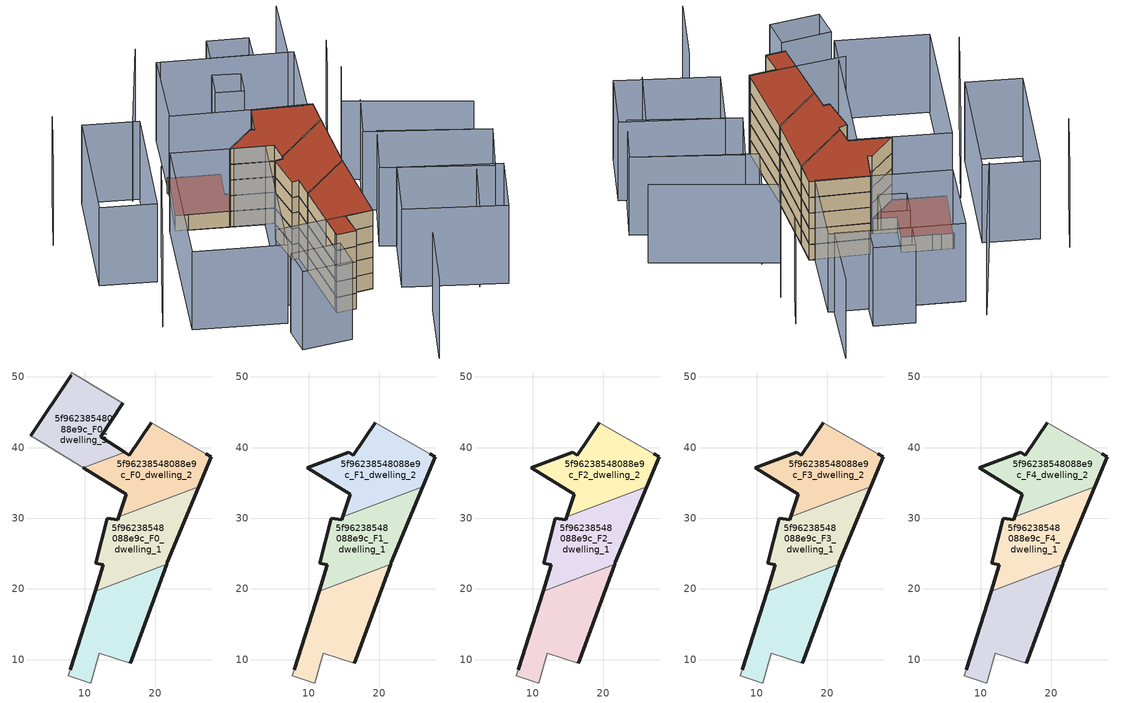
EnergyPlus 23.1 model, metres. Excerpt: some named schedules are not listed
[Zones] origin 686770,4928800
5f96238548088e9c_F0_dwelling_0
 floor ground (EU_floor_Construction): 16.47,9.49 16.65,9.99 21.59,23.48 11.48,19.71 7.92,8.53 7.66,7.75 10.86,6.69 12.07,10.88 z0
 wall outside (EU_wall_Construction): 7.92,8.53 11.48,19.71 / 21.59,23.48 16.65,9.99 16.47,9.49 z0:3
 wall adiabatic (EU_wall_Construction): 16.47,9.49 12.07,10.88 10.86,6.69 7.66,7.75 7.92,8.53 z0:3
 wall to 5f96238548088e9c_F0_dwelling_1 (EU_wall_Construction): 11.48,19.71 21.59,23.48 z0:3
5f96238548088e9c_F0_dwelling_1
 floor ground (EU_floor_Construction): 21.59,23.48 21.69,23.76 26.15,34.45 14.83,30.22 14.69,29.78 13.17,30.03 11.59,23.65 12.65,23.39 11.48,19.71 z0
 wall outside (EU_wall_Construction): 26.15,34.45 21.69,23.76 21.59,23.48 / 11.48,19.71 12.65,23.39 11.59,23.65 13.17,30.03 14.69,29.78 14.83,30.22 z0:3
 wall to 5f96238548088e9c_F0_dwelling_2 (EU_wall_Construction): 14.83,30.22 26.15,34.45 z0:3
5f96238548088e9c_F0_dwelling_2
 floor ground (EU_floor_Construction): 26.15,34.45 27.92,38.69 27.11,39.15 19.38,43.51 16.31,38.9 15.66,39.32 9.79,37.12 15.85,33.42 14.83,30.22 z0
 wall outside (EU_wall_Construction): 14.83,30.22 15.85,33.42 9.79,37.12 / 15.66,39.32 16.31,38.9 19.38,43.51 / 27.11,39.15 27.92,38.69 26.15,34.45 z0:3
 wall adiabatic (EU_wall_Construction): 19.38,43.51 27.11,39.15 z0:3
 wall to 5f96238548088e9c_F0_dwelling_3 (EU_wall_Construction): 9.79,37.12 15.66,39.32 z0:3
5f96238548088e9c_F0_dwelling_3
 floor ground (EU_floor_Construction): 15.66,39.32 12.27,41.51 15.35,46.27 11.14,48.83 9.83,49.63 8.31,50.55 8.07,50.7 8.08,50.22 2.34,41.67 4.1,40.6 9.79,37.12 z0
 wall outside (EU_wall_Construction): 15.35,46.27 12.27,41.51 15.66,39.32 / 2.34,41.67 8.08,50.22 z0:3
 wall adiabatic (EU_wall_Construction): 8.08,50.22 8.07,50.7 8.31,50.55 9.83,49.63 11.14,48.83 15.35,46.27 / 9.79,37.12 4.1,40.6 2.34,41.67 z0:3
 roof outside (EU_roof_Construction): 15.35,46.27 12.27,41.51 15.66,39.32 9.79,37.12 4.1,40.6 2.34,41.67 8.08,50.22 8.07,50.7 8.31,50.55 9.83,49.63 11.14,48.83 z3
5f96238548088e9c_F1_dwelling_0
 floor to 5f96238548088e9c_F0_dwelling_0 (EU_floor_Construction): 16.47,9.49 16.65,9.99 21.59,23.48 11.48,19.71 7.92,8.53 7.66,7.75 10.86,6.69 12.07,10.88 z3
 wall outside (EU_wall_Construction): 7.92,8.53 11.48,19.71 / 21.59,23.48 16.65,9.99 16.47,9.49 z3:6
 wall adiabatic (EU_wall_Construction): 16.47,9.49 12.07,10.88 10.86,6.69 7.66,7.75 7.92,8.53 z3:6
 wall to 5f96238548088e9c_F1_dwelling_1 (EU_wall_Construction): 11.48,19.71 21.59,23.48 z3:6
5f96238548088e9c_F1_dwelling_1
 floor to 5f96238548088e9c_F0_dwelling_1 (EU_floor_Construction): 21.59,23.48 21.69,23.76 26.15,34.45 14.83,30.22 14.69,29.78 13.17,30.03 11.59,23.65 12.65,23.39 11.48,19.71 z3
 wall outside (EU_wall_Construction): 26.15,34.45 21.69,23.76 21.59,23.48 / 11.48,19.71 12.65,23.39 11.59,23.65 13.17,30.03 14.69,29.78 14.83,30.22 z3:6
 wall to 5f96238548088e9c_F1_dwelling_2 (EU_wall_Construction): 14.83,30.22 26.15,34.45 z3:6
5f96238548088e9c_F1_dwelling_2
 floor to 5f96238548088e9c_F0_dwelling_2 (EU_floor_Construction): 26.15,34.45 27.92,38.69 27.11,39.15 19.38,43.51 16.31,38.9 15.66,39.32 9.79,37.12 15.85,33.42 14.83,30.22 z3
 wall outside (EU_wall_Construction): 14.83,30.22 15.85,33.42 9.79,37.12 15.66,39.32 16.31,38.9 19.38,43.51 / 27.11,39.15 27.92,38.69 26.15,34.45 z3:6
 wall adiabatic (EU_wall_Construction): 19.38,43.51 27.11,39.15 z3:6
5f96238548088e9c_F2_dwelling_0
 floor to 5f96238548088e9c_F1_dwelling_0 (EU_floor_Construction): 16.47,9.49 16.65,9.99 21.59,23.48 11.48,19.71 7.92,8.53 7.66,7.75 10.86,6.69 12.07,10.88 z6
 wall outside (EU_wall_Construction): 7.92,8.53 11.48,19.71 / 21.59,23.48 16.65,9.99 16.47,9.49 z6:9
 wall adiabatic (EU_wall_Construction): 16.47,9.49 12.07,10.88 10.86,6.69 7.66,7.75 7.92,8.53 z6:9
 wall to 5f96238548088e9c_F2_dwelling_1 (EU_wall_Construction): 11.48,19.71 21.59,23.48 z6:9
5f96238548088e9c_F2_dwelling_1
 floor to 5f96238548088e9c_F1_dwelling_1 (EU_floor_Construction): 21.59,23.48 21.69,23.76 26.15,34.45 14.83,30.22 14.69,29.78 13.17,30.03 11.59,23.65 12.65,23.39 11.48,19.71 z6
 wall outside (EU_wall_Construction): 26.15,34.45 21.69,23.76 21.59,23.48 / 11.48,19.71 12.65,23.39 11.59,23.65 13.17,30.03 14.69,29.78 14.83,30.22 z6:9
 wall to 5f96238548088e9c_F2_dwelling_2 (EU_wall_Construction): 14.83,30.22 26.15,34.45 z6:9
5f96238548088e9c_F2_dwelling_2
 floor to 5f96238548088e9c_F1_dwelling_2 (EU_floor_Construction): 26.15,34.45 27.92,38.69 27.11,39.15 19.38,43.51 16.31,38.9 15.66,39.32 9.79,37.12 15.85,33.42 14.83,30.22 z6
 wall outside (EU_wall_Construction): 14.83,30.22 15.85,33.42 9.79,37.12 15.66,39.32 16.31,38.9 19.38,43.51 / 27.11,39.15 27.92,38.69 26.15,34.45 z6:9
 wall adiabatic (EU_wall_Construction): 19.38,43.51 27.11,39.15 z6:9
5f96238548088e9c_F3_dwelling_0
 floor to 5f96238548088e9c_F2_dwelling_0 (EU_floor_Construction): 16.47,9.49 16.65,9.99 21.59,23.48 11.48,19.71 7.92,8.53 7.66,7.75 10.86,6.69 12.07,10.88 z9
 wall outside (EU_wall_Construction): 7.92,8.53 11.48,19.71 / 21.59,23.48 16.65,9.99 16.47,9.49 z9:12
 wall adiabatic (EU_wall_Construction): 16.47,9.49 12.07,10.88 10.86,6.69 7.66,7.75 7.92,8.53 z9:12
 wall to 5f96238548088e9c_F3_dwelling_1 (EU_wall_Construction): 11.48,19.71 21.59,23.48 z9:12
5f96238548088e9c_F3_dwelling_1
 floor to 5f96238548088e9c_F2_dwelling_1 (EU_floor_Construction): 21.59,23.48 21.69,23.76 26.15,34.45 14.83,30.22 14.69,29.78 13.17,30.03 11.59,23.65 12.65,23.39 11.48,19.71 z9
 wall outside (EU_wall_Construction): 26.15,34.45 21.69,23.76 21.59,23.48 / 11.48,19.71 12.65,23.39 11.59,23.65 13.17,30.03 14.69,29.78 14.83,30.22 z9:12
 wall to 5f96238548088e9c_F3_dwelling_2 (EU_wall_Construction): 14.83,30.22 26.15,34.45 z9:12
5f96238548088e9c_F3_dwelling_2
 floor to 5f96238548088e9c_F2_dwelling_2 (EU_floor_Construction): 26.15,34.45 27.92,38.69 27.11,39.15 19.38,43.51 16.31,38.9 15.66,39.32 9.79,37.12 15.85,33.42 14.83,30.22 z9
 wall outside (EU_wall_Construction): 14.83,30.22 15.85,33.42 9.79,37.12 15.66,39.32 16.31,38.9 19.38,43.51 / 27.11,39.15 27.92,38.69 26.15,34.45 z9:12
 wall adiabatic (EU_wall_Construction): 19.38,43.51 27.11,39.15 z9:12
5f96238548088e9c_F4_dwelling_0
 floor to 5f96238548088e9c_F3_dwelling_0 (EU_floor_Construction): 16.47,9.49 16.65,9.99 21.59,23.48 11.48,19.71 7.92,8.53 7.66,7.75 10.86,6.69 12.07,10.88 z12
 wall outside (EU_wall_Construction): 7.92,8.53 11.48,19.71 / 21.59,23.48 16.65,9.99 16.47,9.49 z12:15
 wall adiabatic (EU_wall_Construction): 16.47,9.49 12.07,10.88 10.86,6.69 7.66,7.75 7.92,8.53 z12:15
 wall to 5f96238548088e9c_F4_dwelling_1 (EU_wall_Construction): 11.48,19.71 21.59,23.48 z12:15
 roof outside (EU_roof_Construction): 21.59,23.48 16.65,9.99 16.47,9.49 12.07,10.88 10.86,6.69 7.66,7.75 7.92,8.53 11.48,19.71 z15
5f96238548088e9c_F4_dwelling_1
 floor to 5f96238548088e9c_F3_dwelling_1 (EU_floor_Construction): 21.59,23.48 21.69,23.76 26.15,34.45 14.83,30.22 14.69,29.78 13.17,30.03 11.59,23.65 12.65,23.39 11.48,19.71 z12
 wall outside (EU_wall_Construction): 26.15,34.45 21.69,23.76 21.59,23.48 / 11.48,19.71 12.65,23.39 11.59,23.65 13.17,30.03 14.69,29.78 14.83,30.22 z12:15
 wall to 5f96238548088e9c_F4_dwelling_2 (EU_wall_Construction): 14.83,30.22 26.15,34.45 z12:15
 roof outside (EU_roof_Construction): 26.15,34.45 21.69,23.76 21.59,23.48 11.48,19.71 12.65,23.39 11.59,23.65 13.17,30.03 14.69,29.78 14.83,30.22 z15
5f96238548088e9c_F4_dwelling_2
 floor to 5f96238548088e9c_F3_dwelling_2 (EU_floor_Construction): 26.15,34.45 27.92,38.69 27.11,39.15 19.38,43.51 16.31,38.9 15.66,39.32 9.79,37.12 15.85,33.42 14.83,30.22 z12
 wall outside (EU_wall_Construction): 14.83,30.22 15.85,33.42 9.79,37.12 15.66,39.32 16.31,38.9 19.38,43.51 / 27.11,39.15 27.92,38.69 26.15,34.45 z12:15
 wall adiabatic (EU_wall_Construction): 19.38,43.51 27.11,39.15 z12:15
 roof outside (EU_roof_Construction): 27.11,39.15 27.92,38.69 26.15,34.45 14.83,30.22 15.85,33.42 9.79,37.12 15.66,39.32 16.31,38.9 19.38,43.51 z15
shading: 29.97,-0.75 37.02,8.89 / 12.35,-12.24 19.87,-1.34 / 1.19,14.95 16.47,9.49 / 45.63,15.3 29.1,27.55 / 29.1,27.55 34.47,34.79 / -1.71,40.22 -16.05,22.22 / 35.9,44.83 40.89,51.17 / 48.2,23.16 31.91,36.42 / 31.91,36.42 37.97,43.86 / 40.74,63.58 33.94,52.38 / 33.94,52.38 16.62,62.9 / -6.33,61.8 -15.05,50.86 / 15.74,68.23 2.43,52.44 / 4.97,0.47 -2.99,3.13 / -2.99,3.13 -1.29,8.23 / -1.29,8.23 6.67,5.56 / 6.67,5.56 4.97,0.47 / 27.01,16.43 40.82,6.64 / 40.82,6.64 34.06,-2.9 / 34.06,-2.9 20.25,6.89 / 20.25,6.89 27.01,16.43 / 31,26.37 45.65,15.32 / 45.65,15.32 39.43,7.07 / 39.43,7.07 24.78,18.11 / 24.78,18.11 31,26.37 / 14.6,34.14 -0.1,10.5 / -0.1,10.5 -13.03,18.54 / -13.03,18.54 1.68,42.18 / 1.68,42.18 14.6,34.14 / 3.62,52.16 -8.8,32.44 / -8.8,32.44 -16.65,37.38 / -16.65,37.38 -4.23,57.1 / -4.23,57.1 3.62,52.16 / 16.01,63.27 34.82,51.89 / 34.82,51.89 26.97,38.92 / 26.97,38.92 8.16,50.3 / 8.16,50.3 16.01,63.27 / 17.92,50.86 20.59,54.93 / 20.59,54.93 24.45,52.4 / 24.45,52.4 21.78,48.33 / 21.78,48.33 17.92,50.86 / 23.41,58.79 25.93,62.94 / 25.93,62.94 31.76,59.4 / 31.76,59.4 29.24,55.25 / 29.24,55.25 23.41,58.79 z0:15
[Building]
EU S2 Campaign: North Axis=0; Terrain=City; Solar Distribution=FullExterior
[Site:Location]
Bologna: Latitude=44.5; Longitude=11.25; Time Zone=1; Elevation=37
[SizingPeriod:WeatherFileDays]
AnnualSizingPeriod: Begin Month=1; Begin Day of Month=1; End Month=12; End Day of Month=31; Day of Week for Start Day=Monday; Use Weather File Daylight Saving Period=No; Use Weather File Rain and Snow Indicators=No
[MATERIAL]
EU_InternalMass_Material: Roughness=MediumRough; Thickness=0.1; Conductivity=1; Density=1800; Specific Heat=900; Thermal Absorptance=0.9; Solar Absorptance=0.7; Visible Absorptance=0.7
[MATERIAL:NOMASS] Roughness=MediumRough; Thermal Absorptance=0.9; Solar Absorptance=0.7; Visible Absorptance=0.7
Name | Thermal Resistance
EU_wall_NoMass | 0.905828
EU_roof_NoMass | 0.37593
EU_floor_NoMass | 0.67114
[CONSTRUCTION]
EU_wall_Construction: EU_wall_NoMass
EU_roof_Construction: EU_roof_NoMass
EU_floor_Construction: EU_floor_NoMass
EU_InternalMass_Construction: EU_InternalMass_Material
[ZONE] Type=1; Multiplier=1; Ceiling Height=autocalculate; Floor Area=autocalculate; Part of Total Floor Area=Yes
Name | Volume
5f96238548088e9c_F0_dwelling_0 | 323.219
5f96238548088e9c_F1_dwelling_0; 5f96238548088e9c_F2_dwelling_0; 5f96238548088e9c_F3_dwelling_0; 5f96238548088e9c_F4_dwelling_0 | 323.22
5f96238548088e9c_F0_dwelling_1; 5f96238548088e9c_F1_dwelling_1; 5f96238548088e9c_F2_dwelling_1; 5f96238548088e9c_F3_dwelling_1; 5f96238548088e9c_F4_dwelling_1 | 323.791
5f96238548088e9c_F0_dwelling_2 | 345.562
5f96238548088e9c_F1_dwelling_2; 5f96238548088e9c_F2_dwelling_2; 5f96238548088e9c_F3_dwelling_2; 5f96238548088e9c_F4_dwelling_2 | 345.56
5f96238548088e9c_F0_dwelling_3 | 300.27
[INTERNALMASS] Construction=EU_InternalMass_Construction
Name | Zone or ZoneList | Surface Area
5f96238548088e9c_F0_dwelling_0_EU_InternalMass | 5f96238548088e9c_F0_dwelling_0 | 107.74
5f96238548088e9c_F0_dwelling_1_EU_InternalMass | 5f96238548088e9c_F0_dwelling_1 | 107.93
5f96238548088e9c_F0_dwelling_2_EU_InternalMass | 5f96238548088e9c_F0_dwelling_2 | 115.188
5f96238548088e9c_F0_dwelling_3_EU_InternalMass | 5f96238548088e9c_F0_dwelling_3 | 100.09
5f96238548088e9c_F1_dwelling_0_EU_InternalMass | 5f96238548088e9c_F1_dwelling_0 | 143.649
5f96238548088e9c_F1_dwelling_1_EU_InternalMass | 5f96238548088e9c_F1_dwelling_1 | 143.654
5f96238548088e9c_F1_dwelling_2_EU_InternalMass | 5f96238548088e9c_F1_dwelling_2 | 143.648
5f96238548088e9c_F2_dwelling_0_EU_InternalMass | 5f96238548088e9c_F2_dwelling_0 | 143.649
5f96238548088e9c_F2_dwelling_1_EU_InternalMass | 5f96238548088e9c_F2_dwelling_1 | 143.654
5f96238548088e9c_F2_dwelling_2_EU_InternalMass | 5f96238548088e9c_F2_dwelling_2 | 143.648
5f96238548088e9c_F3_dwelling_0_EU_InternalMass | 5f96238548088e9c_F3_dwelling_0 | 143.649
5f96238548088e9c_F3_dwelling_1_EU_InternalMass | 5f96238548088e9c_F3_dwelling_1 | 143.654
5f96238548088e9c_F3_dwelling_2_EU_InternalMass | 5f96238548088e9c_F3_dwelling_2 | 143.648
5f96238548088e9c_F4_dwelling_0_EU_InternalMass | 5f96238548088e9c_F4_dwelling_0 | 143.649
5f96238548088e9c_F4_dwelling_1_EU_InternalMass | 5f96238548088e9c_F4_dwelling_1 | 143.654
5f96238548088e9c_F4_dwelling_2_EU_InternalMass | 5f96238548088e9c_F4_dwelling_2 | 143.648
[OTHEREQUIPMENT] Fuel Type=Electricity; Design Level Calculation Method=Watts/Area; Power per Zone Floor Area=1; Fraction Latent=0; Fraction Radiant=0; Fraction Lost=0; Carbon Dioxide Generation Rate=0; EndUse Subcategory=EU_Step8_InternalGains
Name | Zone or ZoneList or Space or SpaceList | Schedule
EU_Step8_InternalGain_5f96238548088e9c_F0_dwelling_0_f000 | 5f96238548088e9c_F0_dwelling_0 | EU_Step8_GainSchedule_5f96238548088e9c_F0_dwelling_0_f000
EU_Step8_InternalGain_5f96238548088e9c_F0_dwelling_1_f000 | 5f96238548088e9c_F0_dwelling_1 | EU_Step8_GainSchedule_5f96238548088e9c_F0_dwelling_1_f000
EU_Step8_InternalGain_5f96238548088e9c_F0_dwelling_2_f000 | 5f96238548088e9c_F0_dwelling_2 | EU_Step8_GainSchedule_5f96238548088e9c_F0_dwelling_2_f000
EU_Step8_InternalGain_5f96238548088e9c_F0_dwelling_3_f000 | 5f96238548088e9c_F0_dwelling_3 | EU_Step8_GainSchedule_5f96238548088e9c_F0_dwelling_3_f000
EU_Step8_InternalGain_5f96238548088e9c_F1_dwelling_0_f000 | 5f96238548088e9c_F1_dwelling_0 | EU_Step8_GainSchedule_5f96238548088e9c_F1_dwelling_0_f000
EU_Step8_InternalGain_5f96238548088e9c_F1_dwelling_1_f000 | 5f96238548088e9c_F1_dwelling_1 | EU_Step8_GainSchedule_5f96238548088e9c_F1_dwelling_1_f000
EU_Step8_InternalGain_5f96238548088e9c_F1_dwelling_2_f000 | 5f96238548088e9c_F1_dwelling_2 | EU_Step8_GainSchedule_5f96238548088e9c_F1_dwelling_2_f000
EU_Step8_InternalGain_5f96238548088e9c_F2_dwelling_0_f000 | 5f96238548088e9c_F2_dwelling_0 | EU_Step8_GainSchedule_5f96238548088e9c_F2_dwelling_0_f000
EU_Step8_InternalGain_5f96238548088e9c_F2_dwelling_1_f000 | 5f96238548088e9c_F2_dwelling_1 | EU_Step8_GainSchedule_5f96238548088e9c_F2_dwelling_1_f000
EU_Step8_InternalGain_5f96238548088e9c_F2_dwelling_2_f000 | 5f96238548088e9c_F2_dwelling_2 | EU_Step8_GainSchedule_5f96238548088e9c_F2_dwelling_2_f000
EU_Step8_InternalGain_5f96238548088e9c_F3_dwelling_0_f000 | 5f96238548088e9c_F3_dwelling_0 | EU_Step8_GainSchedule_5f96238548088e9c_F3_dwelling_0_f000
EU_Step8_InternalGain_5f96238548088e9c_F3_dwelling_1_f000 | 5f96238548088e9c_F3_dwelling_1 | EU_Step8_GainSchedule_5f96238548088e9c_F3_dwelling_1_f000
EU_Step8_InternalGain_5f96238548088e9c_F3_dwelling_2_f000 | 5f96238548088e9c_F3_dwelling_2 | EU_Step8_GainSchedule_5f96238548088e9c_F3_dwelling_2_f000
EU_Step8_InternalGain_5f96238548088e9c_F4_dwelling_0_f000 | 5f96238548088e9c_F4_dwelling_0 | EU_Step8_GainSchedule_5f96238548088e9c_F4_dwelling_0_f000
EU_Step8_InternalGain_5f96238548088e9c_F4_dwelling_1_f000 | 5f96238548088e9c_F4_dwelling_1 | EU_Step8_GainSchedule_5f96238548088e9c_F4_dwelling_1_f000
EU_Step8_InternalGain_5f96238548088e9c_F4_dwelling_2_f000 | 5f96238548088e9c_F4_dwelling_2 | EU_Step8_GainSchedule_5f96238548088e9c_F4_dwelling_2_f000
[ZONEVENTILATION:DESIGNFLOWRATE] Schedule=EU_AlwaysOn; Design Flow Rate Calculation Method=AirChanges/Hour; Air Changes per Hour=0.73129; Ventilation Type=Natural; Fan Pressure Rise=0; Fan Total Efficiency=1; Constant Term Coefficient=1; Temperature Term Coefficient=0; Velocity Term Coefficient=0; Velocity Squared Term Coefficient=0; Minimum Indoor Temperature=-100; Maximum Indoor Temperature=100; Delta Temperature=-100; Minimum Outdoor Temperature=-100; Maximum Outdoor Temperature=100; Maximum Wind Speed=40
Name | Zone or ZoneList or Space or SpaceList
EU_ConstantAir_5f96238548088e9c_F0_dwelling_0 | 5f96238548088e9c_F0_dwelling_0
EU_ConstantAir_5f96238548088e9c_F0_dwelling_1 | 5f96238548088e9c_F0_dwelling_1
EU_ConstantAir_5f96238548088e9c_F0_dwelling_2 | 5f96238548088e9c_F0_dwelling_2
EU_ConstantAir_5f96238548088e9c_F0_dwelling_3 | 5f96238548088e9c_F0_dwelling_3
EU_ConstantAir_5f96238548088e9c_F1_dwelling_0 | 5f96238548088e9c_F1_dwelling_0
EU_ConstantAir_5f96238548088e9c_F1_dwelling_1 | 5f96238548088e9c_F1_dwelling_1
EU_ConstantAir_5f96238548088e9c_F1_dwelling_2 | 5f96238548088e9c_F1_dwelling_2
EU_ConstantAir_5f96238548088e9c_F2_dwelling_0 | 5f96238548088e9c_F2_dwelling_0
EU_ConstantAir_5f96238548088e9c_F2_dwelling_1 | 5f96238548088e9c_F2_dwelling_1
EU_ConstantAir_5f96238548088e9c_F2_dwelling_2 | 5f96238548088e9c_F2_dwelling_2
EU_ConstantAir_5f96238548088e9c_F3_dwelling_0 | 5f96238548088e9c_F3_dwelling_0
EU_ConstantAir_5f96238548088e9c_F3_dwelling_1 | 5f96238548088e9c_F3_dwelling_1
EU_ConstantAir_5f96238548088e9c_F3_dwelling_2 | 5f96238548088e9c_F3_dwelling_2
EU_ConstantAir_5f96238548088e9c_F4_dwelling_0 | 5f96238548088e9c_F4_dwelling_0
EU_ConstantAir_5f96238548088e9c_F4_dwelling_1 | 5f96238548088e9c_F4_dwelling_1
EU_ConstantAir_5f96238548088e9c_F4_dwelling_2 | 5f96238548088e9c_F4_dwelling_2
[HVACTEMPLATE:THERMOSTAT] Constant Heating Setpoint=20; Constant Cooling Setpoint=50
EU_HeatOnly_5f96238548088e9c_F0_dwelling_0; EU_HeatOnly_5f96238548088e9c_F0_dwelling_1; EU_HeatOnly_5f96238548088e9c_F0_dwelling_2; EU_HeatOnly_5f96238548088e9c_F0_dwelling_3; EU_HeatOnly_5f96238548088e9c_F1_dwelling_0; EU_HeatOnly_5f96238548088e9c_F1_dwelling_1; EU_HeatOnly_5f96238548088e9c_F1_dwelling_2; EU_HeatOnly_5f96238548088e9c_F2_dwelling_0; EU_HeatOnly_5f96238548088e9c_F2_dwelling_1; EU_HeatOnly_5f96238548088e9c_F2_dwelling_2; EU_HeatOnly_5f96238548088e9c_F3_dwelling_0; EU_HeatOnly_5f96238548088e9c_F3_dwelling_1; EU_HeatOnly_5f96238548088e9c_F3_dwelling_2; EU_HeatOnly_5f96238548088e9c_F4_dwelling_0; EU_HeatOnly_5f96238548088e9c_F4_dwelling_1; EU_HeatOnly_5f96238548088e9c_F4_dwelling_2
[HVACTEMPLATE:ZONE:IDEALLOADSAIRSYSTEM] System Availability Schedule=EU_AlwaysOn; Maximum Heating Supply Air Temperature=50; Minimum Cooling Supply Air Temperature=13; Maximum Heating Supply Air Humidity Ratio=0.0156; Minimum Cooling Supply Air Humidity Ratio=0.0077; Heating Limit=NoLimit; Cooling Limit=NoLimit; Heating Availability Schedule=EU_AlwaysOn; Cooling Availability Schedule=EU_CoolingOff; Dehumidification Control Type=ConstantSensibleHeatRatio; Cooling Sensible Heat Ratio=0.7; Dehumidification Setpoint=60; Humidification Control Type=None; Humidification Setpoint=30; Outdoor Air Method=None; Outdoor Air Flow Rate per Person=0.00944; Outdoor Air Flow Rate per Zone Floor Area=0; Outdoor Air Flow Rate per Zone=0; Demand Controlled Ventilation Type=None; Outdoor Air Economizer Type=NoEconomizer; Heat Recovery Type=None; Sensible Heat Recovery Effectiveness=0.7; Latent Heat Recovery Effectiveness=0.65
Name | Template Thermostat
5f96238548088e9c_F0_dwelling_0 | EU_HeatOnly_5f96238548088e9c_F0_dwelling_0
5f96238548088e9c_F0_dwelling_1 | EU_HeatOnly_5f96238548088e9c_F0_dwelling_1
5f96238548088e9c_F0_dwelling_2 | EU_HeatOnly_5f96238548088e9c_F0_dwelling_2
5f96238548088e9c_F0_dwelling_3 | EU_HeatOnly_5f96238548088e9c_F0_dwelling_3
5f96238548088e9c_F1_dwelling_0 | EU_HeatOnly_5f96238548088e9c_F1_dwelling_0
5f96238548088e9c_F1_dwelling_1 | EU_HeatOnly_5f96238548088e9c_F1_dwelling_1
